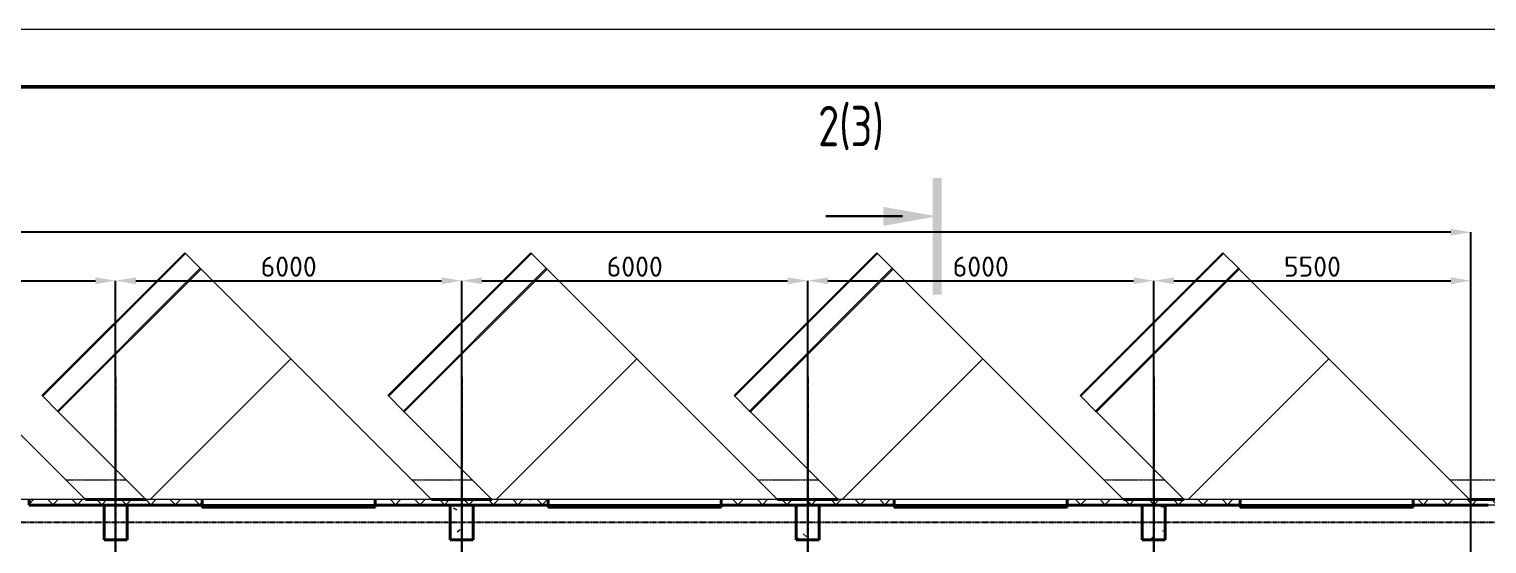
# Model space of a CAD drawing. Header units: millimetres. Extents: x 2140 to 223837, y 2113 to 170313.
# Drawn here: x 80662 to 105937, y 161389 to 170313 of the extents above; entities that cross this region are included whole.
import ezdxf

# ---------------------------------------------------------------- set-up
doc = ezdxf.new("R2010")
doc.units = ezdxf.units.MM
doc.linetypes.add('ADSK_Штриховая_ш3 п1_5', pattern=[4.5, 3, -1.5])
doc.linetypes.add('Линия сетки', pattern=[22.225, 12.7, -3.175, 3.175, -3.175])
doc.layers.add('0_ANNOT_Dimensions', color=7, linetype='Continuous')
doc.layers.add('Стены', color=7, linetype='Continuous')
for name, color, linetype, lineweight in [('A-DOOR', 7, 'Continuous', 18), ('G-ANNO-SYMB', 7, 'Continuous', 9), ('G-ANNO-TTLB', 7, 'Continuous', 30), ('G-ANNO-TTLB-THIN', 7, 'Continuous', 20), ('Q-SPCQ', 7, 'Continuous', 18), ('S-COLS', 7, 'Continuous', 18)]:
    doc.layers.add(name, color=color, linetype=linetype, lineweight=lineweight)
doc.styles.add('GOST Common_1', font='', dxfattribs={"width": 0.8, "height": 700})
doc.styles.get("Standard").update_dxf_attribs({"font": 'isocpeur.ttf'})
doc.styles.get('GOST Common_1').set_extended_font_data('GOST Common')
doc.dimstyles.new('350', dxfattribs={"dimtxt": 350, "dimasz": 350, "dimexe": 1, "dimexo": 10, "dimgap": 70, "dimtad": 1, "dimdec": 0, "dimzin": 0, "dimdsep": 46, "dimtxsty": 'Standard', "dimcen": 0.09, "dimadec": 0, "dimazin": 0, "dimtfac": 1, "dimtdec": 0, "dimtofl": 0, "dimtmove": 0, "dimatfit": 3, "dimfxl": 1, "dimtolj": 1, "dimtzin": 0, "dimarcsym": 0})
pattern_1 = [(45, (61770, 82517.75), (-502.8943, 502.8943), []), (45, (61770, 83279.75), (-502.8943, 502.8943), [])]

# ---------------------------------------------------------------- blocks, each defined once
blk = doc.blocks.new('_Лист АР - А1К-736802-План на отм_ 0_000')
at = {"layer": 'G-ANNO-TTLB', "lineweight": 50}
blk.add_line((-197, 687.5), (-766, 687.5), dxfattribs=at)
at = {"layer": 'G-ANNO-TTLB-THIN'}
blk.add_line((-786, 692.5), (-192, 692.5), dxfattribs=at)
blk = doc.blocks.new('Сборный железобетон-Колонна 1 - 600x400-V20-В_АР_ПЭ_01 Этаж')
at = {"layer": 'S-COLS', "lineweight": 9}
h = blk.add_hatch(dxfattribs=at)
h.set_pattern_fill('FP_20', color=256, style=0, pattern_type=2)
h.set_pattern_definition([(320, (-77152.2, 18276.9), (-127.512, -1457.472), [152.4, -1676.4]), (265, (-77152.2, 18276.9), (1528.454, 281.942), [121.92, -1341.12]), (10.451, (-77162.8, 18155.4), (1400.933, -1175.54), [129.52, -1424.72]), (316.184, (-76745.8, 18276.9), (-336.34, -2168.632), [228.6, -2514.6]), (6.636, (-76773.8, 18096.2), (1979.42, -1899.22), [194.28, -2137.08]), (261.184, (-76745.8, 18277), (1979.4, -1899.24), [182.88, -2011.68]), (291, (-76847.4, 18073.7), (-818.121, -1212.915), [152.4, -1676.4]), (236, (-76847.4, 18073.7), (1473.504, -494.417), [121.92, -1341.12]), (341.451, (-76915.6, 17972.6), (655.37, -1707.337), [129.52, -1424.72]), (307.5, (-77152.2, 18276.9), (676.4402, -24.7094), [67.056, -1257.808, 67.056, -2640.584]), (307.5, (-77152.2, 18276.9), (676.4402, -24.7094), [-1391.92, -1294.384, 67.056, -1279.144]), (277.5, (-77152.2, 18276.9), (801.444, -534.558), [67.056, -709.168, 67.056, -1740.408]), (277.5, (-77152.2, 18276.9), (801.444, -534.558), [-843.28, -1227.328, 67.056, -446.024]), (237.5, (-77152.2, 18730.04), (-45.8312, -1084.7275), [67.056, -440.944, 67.056, -3621.024]), (237.5, (-77152.2, 18730.04), (-45.8312, -1084.7275), [-575.056, -1517.904, 67.056, -2036.064]), (227.5, (-77152.2, 18933.2), (203.414, -1185.035), [67.056, -593.344, 67.056, -2479.04]), (227.5, (-77152.2, 18933.2), (203.414, -1185.035), [-727.456, -985.52, 67.056, -1426.464])])
h.paths.add_polyline_path([(-325, -165), (-325, -175), (275, -175), (275, 225), (-325, 225), (-325, 215)], flags=0)
at = {"layer": 'S-COLS', "lineweight": 40}
for p, q in [((275, 225), (-325, 225)), ((-325, 225), (-325, 215)), ((-325, 215), (-325, -165)), ((275, 215), (275, 225)), ((275, -165), (275, 215)), ((-325, -165), (-325, -175)), ((-325, -175), (275, -175)), ((275, -175), (275, -165))]:
    blk.add_line(p, q, dxfattribs=at)
blk = doc.blocks.new('Сборный железобетон-Колонна 1 - 600x400-V21-В_АР_ПЭ_01 Этаж')
at = {"layer": 'S-COLS', "lineweight": 9}
h = blk.add_hatch(dxfattribs=at)
h.set_pattern_fill('FP_21', color=256, style=0, pattern_type=2)
h.set_pattern_definition([(320, (-77152.2, 24276.9), (-127.512, -1457.472), [152.4, -1676.4]), (265, (-77152.2, 24276.9), (1528.454, 281.942), [121.92, -1341.12]), (10.451, (-77162.8, 24155.4), (1400.933, -1175.54), [129.52, -1424.72]), (316.184, (-76745.8, 24276.9), (-336.34, -2168.632), [228.6, -2514.6]), (6.636, (-76773.8, 24096.2), (1979.42, -1899.22), [194.28, -2137.08]), (261.184, (-76745.8, 24277), (1979.4, -1899.24), [182.88, -2011.68]), (291, (-76847.4, 24073.7), (-818.121, -1212.915), [152.4, -1676.4]), (236, (-76847.4, 24073.7), (1473.504, -494.417), [121.92, -1341.12]), (341.451, (-76915.6, 23972.6), (655.37, -1707.337), [129.52, -1424.72]), (307.5, (-77152.2, 24276.9), (676.4402, -24.7094), [67.056, -1257.808, 67.056, -2640.584]), (307.5, (-77152.2, 24276.9), (676.4402, -24.7094), [-1391.92, -1294.384, 67.056, -1279.144]), (277.5, (-77152.2, 24276.9), (801.444, -534.558), [67.056, -709.168, 67.056, -1740.408]), (277.5, (-77152.2, 24276.9), (801.444, -534.558), [-843.28, -1227.328, 67.056, -446.024]), (237.5, (-77152.2, 24730.04), (-45.8312, -1084.7275), [67.056, -440.944, 67.056, -3621.024]), (237.5, (-77152.2, 24730.04), (-45.8312, -1084.7275), [-575.056, -1517.904, 67.056, -2036.064]), (227.5, (-77152.2, 24933.2), (203.414, -1185.035), [67.056, -593.344, 67.056, -2479.04]), (227.5, (-77152.2, 24933.2), (203.414, -1185.035), [-727.456, -985.52, 67.056, -1426.464])])
h.paths.add_polyline_path([(-325, -165), (-325, -175), (275, -175), (275, 225), (-325, 225), (-325, 145)], flags=0)
at = {"layer": 'S-COLS', "lineweight": 40}
for p, q in [((275, 225), (-325, 225)), ((-325, 225), (-325, 215)), ((-325, 215), (-325, -165)), ((275, 215), (275, 225)), ((275, -165), (275, 215)), ((-325, -165), (-325, -175)), ((-325, -175), (275, -175)), ((275, -175), (275, -165))]:
    blk.add_line(p, q, dxfattribs=at)
blk = doc.blocks.new('Сборный железобетон-Колонна 1 - 600x400-V22-В_АР_ПЭ_01 Этаж')
at = {"layer": 'S-COLS', "lineweight": 9}
h = blk.add_hatch(dxfattribs=at)
h.set_pattern_fill('FP_22', color=256, style=0, pattern_type=2)
h.set_pattern_definition([(320, (-77152.2, 30276.9), (-127.512, -1457.472), [152.4, -1676.4]), (265, (-77152.2, 30276.9), (1528.454, 281.942), [121.92, -1341.12]), (10.451, (-77162.8, 30155.4), (1400.933, -1175.54), [129.52, -1424.72]), (316.184, (-76745.8, 30276.9), (-336.34, -2168.632), [228.6, -2514.6]), (6.636, (-76773.8, 30096.2), (1979.42, -1899.22), [194.28, -2137.08]), (261.184, (-76745.8, 30277), (1979.4, -1899.24), [182.88, -2011.68]), (291, (-76847.4, 30073.7), (-818.121, -1212.915), [152.4, -1676.4]), (236, (-76847.4, 30073.7), (1473.504, -494.417), [121.92, -1341.12]), (341.451, (-76915.6, 29972.6), (655.37, -1707.337), [129.52, -1424.72]), (307.5, (-77152.2, 30276.9), (676.4402, -24.7094), [67.056, -1257.808, 67.056, -2640.584]), (307.5, (-77152.2, 30276.9), (676.4402, -24.7094), [-1391.92, -1294.384, 67.056, -1279.144]), (277.5, (-77152.2, 30276.9), (801.444, -534.558), [67.056, -709.168, 67.056, -1740.408]), (277.5, (-77152.2, 30276.9), (801.444, -534.558), [-843.28, -1227.328, 67.056, -446.024]), (237.5, (-77152.2, 30730.04), (-45.8312, -1084.7275), [67.056, -440.944, 67.056, -3621.024]), (237.5, (-77152.2, 30730.04), (-45.8312, -1084.7275), [-575.056, -1517.904, 67.056, -2036.064]), (227.5, (-77152.2, 30933.2), (203.414, -1185.035), [67.056, -593.344, 67.056, -2479.04]), (227.5, (-77152.2, 30933.2), (203.414, -1185.035), [-727.456, -985.52, 67.056, -1426.464])])
h.paths.add_polyline_path([(-325, 225), (-325, -175), (275, -175), (275, 225), (-107, 225)], flags=0)
at = {"layer": 'S-COLS', "lineweight": 40}
for p, q in [((275, 225), (-325, 225)), ((-325, 225), (-325, 215)), ((-325, 215), (-325, -165)), ((275, 215), (275, 225)), ((275, -165), (275, 215)), ((-325, -165), (-325, -175)), ((-325, -175), (275, -175)), ((275, -175), (275, -165))]:
    blk.add_line(p, q, dxfattribs=at)
blk = doc.blocks.new('Сборный железобетон-Колонна 1 - 600x400-V23-В_АР_ПЭ_01 Этаж')
at = {"layer": 'S-COLS', "lineweight": 9}
h = blk.add_hatch(dxfattribs=at)
h.set_pattern_fill('FP_23', color=256, style=0, pattern_type=2)
h.set_pattern_definition([(320, (-77152.2, 36276.9), (-127.512, -1457.472), [152.4, -1676.4]), (265, (-77152.2, 36276.9), (1528.454, 281.942), [121.92, -1341.12]), (10.451, (-77162.8, 36155.4), (1400.933, -1175.541), [129.52, -1424.72]), (316.184, (-76745.8, 36276.9), (-336.342, -2168.632), [228.6, -2514.6]), (6.636, (-76773.8, 36096.2), (1979.42, -1899.22), [194.28, -2137.08]), (261.184, (-76745.8, 36277), (1979.4, -1899.24), [182.88, -2011.68]), (291, (-76847.4, 36073.7), (-818.121, -1212.915), [152.4, -1676.4]), (236, (-76847.4, 36073.7), (1473.504, -494.417), [121.92, -1341.12]), (341.451, (-76915.6, 35972.6), (655.37, -1707.337), [129.52, -1424.72]), (307.5, (-77152.2, 36276.9), (676.4402, -24.7094), [67.056, -1257.808, 67.056, -2640.584]), (307.5, (-77152.2, 36276.9), (676.4402, -24.7094), [-1391.92, -1294.384, 67.056, -1279.144]), (277.5, (-77152.2, 36276.9), (801.444, -534.558), [67.056, -709.168, 67.056, -1740.408]), (277.5, (-77152.2, 36276.9), (801.444, -534.558), [-843.28, -1227.328, 67.056, -446.024]), (237.5, (-77152.2, 36730.04), (-45.8312, -1084.7275), [67.056, -440.944, 67.056, -3621.024]), (237.5, (-77152.2, 36730.04), (-45.8312, -1084.7275), [-575.056, -1517.904, 67.056, -2036.064]), (227.5, (-77152.2, 36933.2), (203.414, -1185.035), [67.056, -593.344, 67.056, -2479.04]), (227.5, (-77152.2, 36933.2), (203.414, -1185.035), [-727.456, -985.52, 67.056, -1426.464])])
h.paths.add_polyline_path([(-325, -165), (-325, -175), (275, -175), (275, 225), (-325, 225), (-325, -142)], flags=0)
at = {"layer": 'S-COLS', "lineweight": 40}
for p, q in [((275, 225), (-325, 225)), ((-325, 225), (-325, 215)), ((-325, 215), (-325, -165)), ((275, 215), (275, 225)), ((275, -165), (275, 215)), ((-325, -165), (-325, -175)), ((-325, -175), (275, -175)), ((275, -175), (275, -165))]:
    blk.add_line(p, q, dxfattribs=at)
blk = doc.blocks.new('Дверь-Подъемная-Сборная - Ворота 3000х3000-555614-В_АР_ПЭ_01 Этаж')
at = {"layer": 'A-DOOR', "lineweight": 30}
for p, q in [((-1500, 90), (1500, 90)), ((-1500, 50), (-1500, 90)), ((1500, 50), (-1500, 50)), ((1500, 90), (1500, 50))]:
    blk.add_line(p, q, dxfattribs=at)
blk = doc.blocks.new('Доклевеллер 45 градусов - Доклевеллер 45 градусов-601978-В_АР_ПЭ_01 Этаж')
at = {"layer": 'Q-SPCQ', "lineweight": 9}
for p, q in [((2404, 0), (2475, 0)), ((3995, -1520), (2475, 0)), ((-2475, 0), (2404, 0)), ((-2475, 0), (-35, -2440)), ((-2404, -75), (-2404, -71)), ((-2400, -75), (-2404, -75)), ((2404, 0), (-35, -2440)), ((-35, -2440), (2404, 0)), ((1520, -3995), (3995, -1520)), ((3995, -1520), (1520, -3995)), ((1534, -4009), (4009, -1534)), ((4009, -1534), (1534, -4009)), ((4009, -1534), (3995, -1520)), ((4264, -1789), (4009, -1534)), ((4264, -1789), (1789, -4264)), ((1789, -4264), (4264, -1789)), ((4278, -1803), (1803, -4278)), ((4264, -1789), (4278, -1803)), ((1520, -3995), (-35, -2440)), ((1534, -4009), (1520, -3995)), ((1789, -4264), (1534, -4009)), ((1789, -4264), (1803, -4278))]:
    blk.add_line(p, q, dxfattribs=at)
blk = doc.blocks.new('Разрез - Номер вида и Номер листа спереди_3_5 мм-64073-В_АР_ПЭ_01 Этаж')
at = {"layer": 'G-ANNO-SYMB'}
for points in [[(9.8, 0.4), (9.8, -0.39), (-0.33, -0.39), (-0.33, 0.4)], [(2.18, -4.67), (3, 0), (3.82, -4.67)]]:
    blk.add_hatch(color=256, dxfattribs=at).paths.add_polyline_path(points, flags=0)
at = {"layer": 'G-ANNO-SYMB', "lineweight": 30}
blk.add_line((3, -3), (3, -9.66), dxfattribs=at)
blk = doc.blocks.new('Помещение')
at = {"lineweight": 9}
h = blk.add_hatch(dxfattribs=at)
h.set_pattern_fill('FP_99', color=256, style=0, pattern_type=2)
h.set_pattern_definition([(45, (61770, 82517.75), (-212.132, 212.132), []), (135, (61770, 82517.75), (-212.132, -212.132), [])])
h.paths.add_polyline_path([(110319.9036, 159946.9347), (110319.9036, 160042.9347), (105671.9036, 160042.9347), (105671.9036, 159946.9347), (110223.9036, 159946.9347)], flags=0)
h.paths.add_polyline_path([(104123.9036, 159946.9347), (104661.9036, 159946.9347), (104661.9036, 160042.9347), (102521.9036, 160042.9347), (102521.9036, 159946.9347), (103749.0664, 159946.9347)], flags=0)
h.paths.add_polyline_path([(91626.8337, 159946.9347), (93521.9036, 159946.9347), (93521.9036, 160042.9347), (90521.9036, 160042.9347), (90521.9036, 159946.9347)], flags=0)
h.paths.add_polyline_path([(99521.9036, 159946.9347), (99521.9036, 160042.9347), (96521.9036, 160042.9347), (96521.9036, 159946.9347), (98553.8238, 159946.9347)], flags=0)
h.paths.add_polyline_path([(84521.9036, 159946.9347), (87521.9036, 159946.9347), (87521.9036, 160042.9347), (84521.9036, 160042.9347)], flags=0)
h.paths.add_polyline_path([(79504.601, 159946.9347), (81521.9036, 159946.9347), (81521.9036, 160042.9347), (78521.9036, 160042.9347), (78521.9036, 159946.9347)], flags=0)
h.paths.add_polyline_path([(74309.3584, 159946.9347), (75521.9036, 159946.9347), (75521.9036, 160042.9347), (72521.9036, 160042.9347), (72521.9036, 159946.9347), (72577.6109, 159946.9347)], flags=0)
h.paths.add_polyline_path([(69521.9036, 159946.9347), (69521.9036, 160042.9347), (66521.9036, 160042.9347), (66521.9036, 159946.9347), (69114.1158, 159946.9347)], flags=0)
h.paths.add_polyline_path([(63521.9036, 159946.9347), (63521.9036, 160042.9347), (60521.9036, 160042.9347), (60521.9036, 159946.9347), (62187.1257, 159946.9347)], flags=0)
h.paths.add_polyline_path([(48521.9036, 159946.9347), (51521.9036, 159946.9347), (51521.9036, 160042.9347), (48521.9036, 160042.9347)], flags=0)
h.paths.add_polyline_path([(54521.9036, 159946.9347), (57521.9036, 159946.9347), (57521.9036, 160042.9347), (54521.9036, 160042.9347)], flags=0)
h.paths.add_polyline_path([(39521.9036, 159946.9347), (39521.9036, 160042.9347), (21941.9036, 160042.9347), (21941.9036, 159946.9347), (37942.6603, 159946.9347)], flags=0)
h.paths.add_polyline_path([(42521.9036, 159946.9347), (45521.9036, 159946.9347), (45521.9036, 160042.9347), (42521.9036, 160042.9347)], flags=0)
h.paths.add_polyline_path([(17321.9036, 159946.9347), (17321.9036, 160042.9347), (13817.9036, 160042.9347), (13817.9036, 159969.9347), (13721.9036, 159969.9347), (13723.9036, 159946.9347), (17161.69, 159946.9347)], flags=0)
h.paths.add_polyline_path([(18331.9036, 159946.9347), (20931.9036, 159946.9347), (20931.9036, 160042.9347), (18331.9036, 160042.9347)], flags=0)
h = blk.add_hatch(dxfattribs=at)
h.set_pattern_fill('FP_98', color=256, style=0, pattern_type=2)
h.set_pattern_definition(pattern_1)
h.paths.add_polyline_path([(110319.9036, 160042.9347), (110319.9036, 160044.9347), (107212.5615, 160042.9347)], flags=0)
h.paths.add_polyline_path([(104661.9036, 160042.9347), (104661.9036, 160044.9347), (104614.9402, 160042.9347)], flags=0)
h.paths.add_polyline_path([(87521.9036, 160042.9347), (87521.9036, 160044.9347), (86431.5911, 160042.9347)], flags=0)
h.paths.add_polyline_path([(69521.9036, 160042.9347), (69521.9036, 160044.9347), (69501.6241, 160042.9347)], flags=0)
h.paths.add_polyline_path([(63521.9036, 160042.9347), (63521.9036, 160044.9347), (62187.1257, 160042.9347)], flags=0)
h.paths.add_polyline_path([(57521.9036, 160042.9347), (57521.9036, 160044.9347), (56991.8832, 160042.9347)], flags=0)
h.paths.add_polyline_path([(51521.9036, 160042.9347), (51521.9036, 160044.9347), (51501.6241, 160042.9347)], flags=0)
h.paths.add_polyline_path([(39521.9036, 160042.9347), (39521.9036, 160044.9347), (37942.6603, 160042.9347)], flags=0)
h.paths.add_polyline_path([(20931.9036, 160042.9347), (20931.9036, 160044.9347), (20625.1851, 160042.9347)], flags=0)
h = blk.add_hatch(dxfattribs=at)
h.set_pattern_fill('FP_98', color=256, style=0, pattern_type=2)
h.set_pattern_definition(pattern_1)
h.paths.add_polyline_path([(108621.9036, 159944.9347), (108621.9036, 159946.9347), (107212.5615, 159944.9347)], flags=0)
h.paths.add_polyline_path([(110221.9036, 159944.9347), (110223.9036, 159946.9347), (110211.9036, 159944.9347)], flags=0)
h.paths.add_polyline_path([(105821.9036, 159944.9347), (105823.9036, 159946.9347), (105671.9036, 159944.9347)], flags=0)
h.paths.add_polyline_path([(87521.9036, 159944.9347), (87521.9036, 159946.9347), (86431.5911, 159944.9347)], flags=0)
h.paths.add_polyline_path([(63521.9036, 159944.9347), (63521.9036, 159946.9347), (62221.9036, 159944.9347)], flags=0)
h.paths.add_polyline_path([(51521.9036, 159944.9347), (51521.9036, 159946.9347), (50221.9036, 159944.9347)], flags=0)
h.paths.add_polyline_path([(45521.9036, 159944.9347), (45521.9036, 159946.9347), (44869.6505, 159944.9347)], flags=0)
h.paths.add_polyline_path([(39521.9036, 159944.9347), (39521.9036, 159946.9347), (38221.9036, 159944.9347)], flags=0)
h.paths.add_polyline_path([(20931.9036, 159944.9347), (20931.9036, 159946.9347), (20625.1851, 159944.9347)], flags=0)
at = {"color": 9, "linetype": 'Линия сетки', "true_color": 0xc7c8ca}
for p, q in [((80021.9036, 162172.4828), (80021.9036, 22887.2413)), ((86021.9036, 162172.4828), (86021.9036, 22887.2413)), ((92021.9036, 162172.4828), (92021.9036, 22887.2413)), ((98021.9036, 162172.4828), (98021.9036, 22887.2413)), ((113992.9741, 159644.9347), (7061.0864, 159644.9347))]:
    blk.add_line(p, q, dxfattribs=at)
at = {"color": 7, "linetype": 'ADSK_Штриховая_ш3 п1_5', "lineweight": 18}
for p, q in [((79156.7774, 160384.9347), (80207.0299, 160384.9347)), ((85156.7774, 160384.9347), (86207.0299, 160384.9347)), ((91156.7774, 160384.9347), (92207.0299, 160384.9347)), ((97156.7774, 160384.9347), (98207.0299, 160384.9347)), ((103156.7774, 160384.9347), (104326.9036, 160384.9347))]:
    blk.add_line(p, q, dxfattribs=at)
at = {"lineweight": 40}
for p, q in [((78521.9036, 160044.9347), (78521.9036, 159944.9347)), ((80547.0299, 160044.9347), (79496.7774, 160044.9347)), ((81521.9036, 159944.9347), (81521.9036, 160044.9347)), ((84521.9036, 160044.9347), (84521.9036, 159944.9347)), ((86547.0299, 160044.9347), (85496.7774, 160044.9347)), ((87521.9036, 159944.9347), (87521.9036, 160044.9347)), ((90521.9036, 160044.9347), (90521.9036, 159944.9347)), ((92547.0299, 160044.9347), (91496.7774, 160044.9347)), ((93521.9036, 159944.9347), (93521.9036, 160044.9347)), ((96521.9036, 160044.9347), (96521.9036, 159944.9347)), ((98547.0299, 160044.9347), (97496.7774, 160044.9347)), ((99521.9036, 159944.9347), (99521.9036, 160044.9347)), ((102521.9036, 160044.9347), (102521.9036, 159944.9347)), ((104661.9036, 160044.9347), (103496.7774, 160044.9347)), ((78521.9036, 159944.9347), (79821.9036, 159944.9347)), ((80221.9036, 159944.9347), (81521.9036, 159944.9347)), ((84521.9036, 159944.9347), (85821.9036, 159944.9347)), ((86221.9036, 159944.9347), (87521.9036, 159944.9347)), ((90521.9036, 159944.9347), (91821.9036, 159944.9347)), ((92221.9036, 159944.9347), (93521.9036, 159944.9347)), ((96521.9036, 159944.9347), (97821.9036, 159944.9347)), ((98221.9036, 159944.9347), (99521.9036, 159944.9347)), ((102521.9036, 159944.9347), (103821.9036, 159944.9347))]:
    blk.add_line(p, q, dxfattribs=at)
at = {"lineweight": 18}
for p, q in [((81521.9036, 160042.9347), (78521.9036, 160042.9347)), ((87521.9036, 160042.9347), (84521.9036, 160042.9347)), ((93521.9036, 160042.9347), (90521.9036, 160042.9347)), ((99521.9036, 160042.9347), (96521.9036, 160042.9347)), ((104661.9036, 160042.9347), (102521.9036, 160042.9347)), ((81521.9036, 159946.9347), (78521.9036, 159946.9347)), ((87521.9036, 159946.9347), (84521.9036, 159946.9347)), ((93521.9036, 159946.9347), (90521.9036, 159946.9347)), ((99521.9036, 159946.9347), (96521.9036, 159946.9347)), ((104123.9036, 159946.9347), (102521.9036, 159946.9347))]:
    blk.add_line(p, q, dxfattribs=at)
at = {"lineweight": 9, "xscale": 200, "yscale": 200, "zscale": 200}
blk.add_blockref('_Лист АР - А1К-736802-План на отм_ 0_000', (157200, 29700), dxfattribs=at)
at = {"lineweight": 50, "xscale": 199.9999999999999, "yscale": 199.9999999999999, "zscale": 199.9999999999999, "rotation": 269.9999999999996}
blk.add_blockref('Разрез - Номер вида и Номер листа спереди_3_5 мм-64073-В_АР_ПЭ_01 Этаж', (94266.4331, 165554.7546), dxfattribs=at)
for name, p, rotation in [('Доклевеллер 45 градусов - Доклевеллер 45 градусов-601978-В_АР_ПЭ_01 Этаж', (77021.9036, 160044.9347), 180), ('Доклевеллер 45 градусов - Доклевеллер 45 градусов-601978-В_АР_ПЭ_01 Этаж', (83021.9036, 160044.9347), 180), ('Доклевеллер 45 градусов - Доклевеллер 45 градусов-601978-В_АР_ПЭ_01 Этаж', (89021.9036, 160044.9347), 180), ('Доклевеллер 45 градусов - Доклевеллер 45 градусов-601978-В_АР_ПЭ_01 Этаж', (95021.9036, 160044.9347), 180), ('Доклевеллер 45 градусов - Доклевеллер 45 градусов-601978-В_АР_ПЭ_01 Этаж', (101021.9036, 160044.9347), 180), ('Сборный железобетон-Колонна 1 - 600x400-V20-В_АР_ПЭ_01 Этаж', (80046.9036, 159669.9347), 90.0000000000002), ('Дверь-Подъемная-Сборная - Ворота 3000х3000-555614-В_АР_ПЭ_01 Этаж', (83021.9036, 159994.9347), 180), ('Сборный железобетон-Колонна 1 - 600x400-V21-В_АР_ПЭ_01 Этаж', (86046.9036, 159669.9347), 90.0000000000002), ('Дверь-Подъемная-Сборная - Ворота 3000х3000-555614-В_АР_ПЭ_01 Этаж', (89021.9036, 159994.9347), 180), ('Сборный железобетон-Колонна 1 - 600x400-V22-В_АР_ПЭ_01 Этаж', (92046.9036, 159669.9347), 90.0000000000002), ('Дверь-Подъемная-Сборная - Ворота 3000х3000-555614-В_АР_ПЭ_01 Этаж', (95021.9036, 159994.9347), 180), ('Сборный железобетон-Колонна 1 - 600x400-V23-В_АР_ПЭ_01 Этаж', (98046.9036, 159669.9347), 90.0000000000002), ('Дверь-Подъемная-Сборная - Ворота 3000х3000-555614-В_АР_ПЭ_01 Этаж', (101021.9036, 159994.9347), 180)]:
    blk.add_blockref(name, p, dxfattribs=dict(rotation=rotation))
at = {"insert": (92202.0339, 166870.1081), "char_height": 700, "width": 1513.586, "attachment_point": 1, "style": 'GOST Common_1'}
blk.add_mtext('2(3)', dxfattribs=at)
blk = doc.blocks.new('*D1671')
at = {"layer": '0_ANNOT_Dimensions', "color": 0, "lineweight": -2, "transparency": 16777216}
for p, q in [((57950, 10), (57950, 4844)), ((58300, 4843), (63600, 4843)), ((63950, 10), (63950, 4844))]:
    blk.add_line(p, q, dxfattribs=at)
at = {"layer": '0_ANNOT_Dimensions', "color": 0, "transparency": 16777216}
for points in [[(58300, 4901), (58300, 4784), (57950, 4843)], [(63600, 4901), (63600, 4784), (63950, 4843)]]:
    blk.add_solid(points, dxfattribs=at)
at = {"layer": 'Defpoints', "color": 0, "transparency": 16777216}
for p in [(63950, 4843), (57950, 0), (63950, 0)]:
    blk.add_point(p, dxfattribs=at)
at = {"layer": '0_ANNOT_Dimensions', "color": 0, "transparency": 16777216, "insert": (60950, 5088), "char_height": 350, "attachment_point": 5}
blk.add_mtext('\\A1;6000', dxfattribs=at)
blk = doc.blocks.new('*D1672')
at = {"layer": '0_ANNOT_Dimensions', "color": 0, "lineweight": -2, "transparency": 16777216}
for p, q in [((63950, 10), (63950, 4844)), ((64300, 4843), (69600, 4843)), ((69950, 10), (69950, 4844))]:
    blk.add_line(p, q, dxfattribs=at)
at = {"layer": '0_ANNOT_Dimensions', "color": 0, "transparency": 16777216}
for points in [[(64300, 4901), (64300, 4784), (63950, 4843)], [(69600, 4901), (69600, 4784), (69950, 4843)]]:
    blk.add_solid(points, dxfattribs=at)
at = {"layer": 'Defpoints', "color": 0, "transparency": 16777216}
for p in [(69950, 4843), (63950, 0), (69950, 0)]:
    blk.add_point(p, dxfattribs=at)
at = {"layer": '0_ANNOT_Dimensions', "color": 0, "transparency": 16777216, "insert": (66950, 5088), "char_height": 350, "attachment_point": 5}
blk.add_mtext('\\A1;6000', dxfattribs=at)
blk = doc.blocks.new('*D1673')
at = {"layer": '0_ANNOT_Dimensions', "color": 0, "lineweight": -2, "transparency": 16777216}
for p, q in [((69950, 10), (69950, 4844)), ((70300, 4843), (75600, 4843)), ((75950, 10), (75950, 4844))]:
    blk.add_line(p, q, dxfattribs=at)
at = {"layer": '0_ANNOT_Dimensions', "color": 0, "transparency": 16777216}
for points in [[(70300, 4901), (70300, 4784), (69950, 4843)], [(75600, 4901), (75600, 4784), (75950, 4843)]]:
    blk.add_solid(points, dxfattribs=at)
at = {"layer": 'Defpoints', "color": 0, "transparency": 16777216}
for p in [(75950, 4843), (69950, 0), (75950, 0)]:
    blk.add_point(p, dxfattribs=at)
at = {"layer": '0_ANNOT_Dimensions', "color": 0, "transparency": 16777216, "insert": (72950, 5088), "char_height": 350, "attachment_point": 5}
blk.add_mtext('\\A1;6000', dxfattribs=at)
blk = doc.blocks.new('*D1674')
at = {"layer": '0_ANNOT_Dimensions', "color": 0, "lineweight": -2, "transparency": 16777216}
for p, q in [((75950, 10), (75950, 4844)), ((76300, 4843), (81600, 4843)), ((81950, 10), (81950, 4844))]:
    blk.add_line(p, q, dxfattribs=at)
at = {"layer": '0_ANNOT_Dimensions', "color": 0, "transparency": 16777216}
for points in [[(76300, 4901), (76300, 4784), (75950, 4843)], [(81600, 4901), (81600, 4784), (81950, 4843)]]:
    blk.add_solid(points, dxfattribs=at)
at = {"layer": 'Defpoints', "color": 0, "transparency": 16777216}
for p in [(81950, 4843), (75950, 0), (81950, 0)]:
    blk.add_point(p, dxfattribs=at)
at = {"layer": '0_ANNOT_Dimensions', "color": 0, "transparency": 16777216, "insert": (78950, 5088), "char_height": 350, "attachment_point": 5}
blk.add_mtext('\\A1;6000', dxfattribs=at)
blk = doc.blocks.new('*D1675')
at = {"layer": '0_ANNOT_Dimensions', "color": 0, "lineweight": -2, "transparency": 16777216}
for p, q in [((81950, 10), (81950, 4844)), ((82300, 4843), (87100, 4843)), ((87450, 10), (87450, 4844))]:
    blk.add_line(p, q, dxfattribs=at)
at = {"layer": '0_ANNOT_Dimensions', "color": 0, "transparency": 16777216}
for points in [[(82300, 4901), (82300, 4784), (81950, 4843)], [(87100, 4901), (87100, 4784), (87450, 4843)]]:
    blk.add_solid(points, dxfattribs=at)
at = {"layer": 'Defpoints', "color": 0, "transparency": 16777216}
for p in [(87450, 4843), (81950, 0), (87450, 0)]:
    blk.add_point(p, dxfattribs=at)
at = {"layer": '0_ANNOT_Dimensions', "color": 0, "transparency": 16777216, "insert": (84700, 5088), "char_height": 350, "attachment_point": 5}
blk.add_mtext('\\A1;5500', dxfattribs=at)
blk = doc.blocks.new('*D1676')
at = {"layer": '0_ANNOT_Dimensions', "color": 0, "lineweight": -2, "transparency": 16777216}
for p, q in [((0, 2437), (0, 5685)), ((87100, 5684), (350, 5684)), ((87450, 2437), (87450, 5685))]:
    blk.add_line(p, q, dxfattribs=at)
at = {"layer": '0_ANNOT_Dimensions', "color": 0, "transparency": 16777216}
for points in [[(350, 5742), (350, 5626), (0, 5684)], [(87100, 5742), (87100, 5626), (87450, 5684)]]:
    blk.add_solid(points, dxfattribs=at)
at = {"layer": 'Defpoints', "color": 0, "transparency": 16777216}
for p in [(0, 5684), (0, 2427), (87450, 2427)]:
    blk.add_point(p, dxfattribs=at)
at = {"layer": '0_ANNOT_Dimensions', "color": 0, "transparency": 16777216, "insert": (43725, 5929), "char_height": 350, "attachment_point": 5}
blk.add_mtext('\\A1;87450', dxfattribs=at)
blk = doc.blocks.new('МК1 Сетка колонн и осей')
at = {"layer": '0_ANNOT_Dimensions'}
for base, p1, p2, picture, middle in [((0, 5684.1), (87450, 2426.9), (0, 2426.9), '*D1676', (43725, 5929.1)), ((63950, 4842.8), (57950, 0), (63950, 0), '*D1671', (60950, 5087.8)), ((69950, 4842.8), (63950, 0), (69950, 0), '*D1672', (66950, 5087.8)), ((75950, 4842.8), (69950, 0), (75950, 0), '*D1673', (72950, 5087.8)), ((81950, 4842.8), (75950, 0), (81950, 0), '*D1674', (78950, 5087.8)), ((87450, 4842.8), (81950, 0), (87450, 0), '*D1675', (84700, 5087.8))]:
    dim = blk.add_linear_dim(base=base, p1=p1, p2=p2, dimstyle='350', dxfattribs=at)
    dim.commit()
    dim.dimension.update_dxf_attribs({"geometry": picture, "text_midpoint": middle})

msp = doc.modelspace()

# ---------------------------------------------------------------- block references
at = {"layer": 'Стены'}
msp.add_blockref('Помещение', (2139.8, 2112.9), dxfattribs=at)

# ---------------------------------------------------------------- next in the draw order: block references
msp.add_blockref('МК1 Сетка колонн и осей', (18211.7, 161107.9))

doc.saveas('drawing.dxf')
